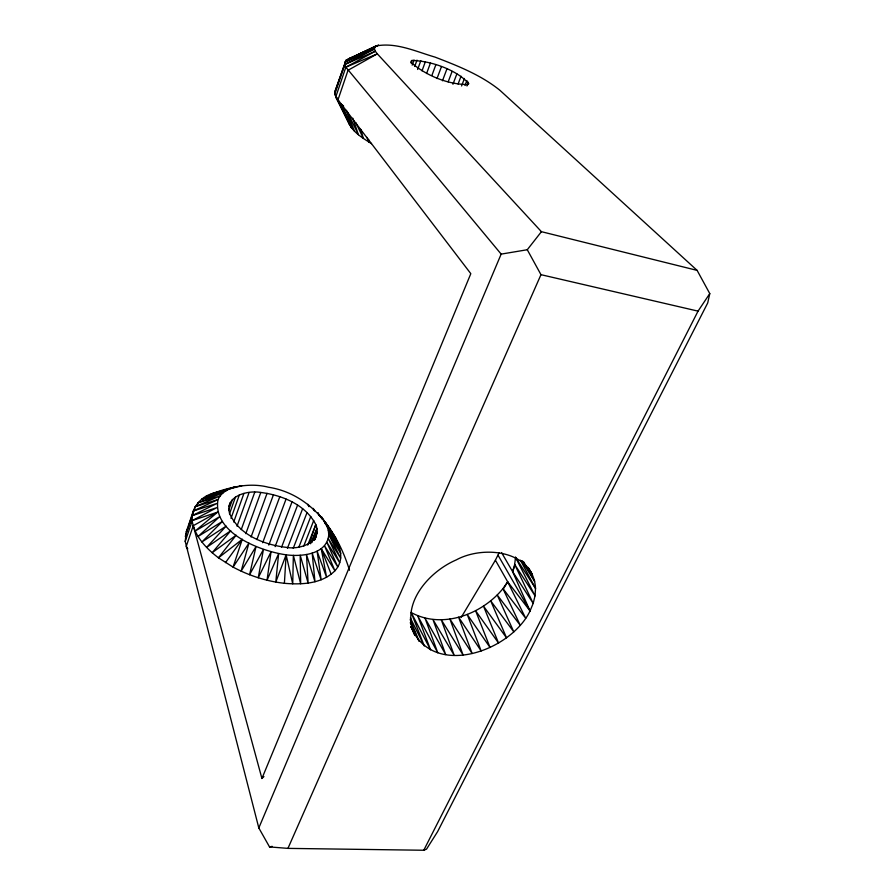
<?xml version="1.0" encoding="UTF-8"?>
<svg xmlns="http://www.w3.org/2000/svg" width="895" height="895" viewBox="0 0 895 895"><rect width="100%" height="100%" fill="white"/><g stroke="black" fill="none" stroke-linecap="round" stroke-linejoin="round"><path stroke-width="1.34" d="M263.924 776.536L261.922 778.482L193.253 525.689C188.755 512.164 198.22 498.213 211.108 493.962C229.366 487.316 249.123 482.237 268.455 487.227C311.247 493.917 337.65 531.373 349.497 570.283M371.514 143.648C363.471 138.557 354.621 133.4 349.732 124.92L335.782 96.917L334.954 91.558L346.041 60.334L376.135 45.969C396.06 42.076 416.085 51.619 434.948 57.079C457.602 65.782 480.828 74.889 499.891 90.283L697.115 270.38L709.78 293.605L707.721 302.946L437.61 831.634L426.523 849.142L423.76 850.25L287.944 848.382L269.529 846.916L258.812 827.953L185.22 541.441L186.305 531.708L193.32 510.955L218.011 499.555C221.222 492.295 228.863 488.457 236.213 486.667L211.108 493.962L226.625 490.337L201.621 499.365L222.911 492.944L197.996 502.8L197.124 505.373M349.05 122.335L349.732 124.92L334.819 94.031L344.799 64.474L344.877 62.191L376.135 45.969L346.041 60.334L334.954 91.558M326.943 525.958L339.955 548.344L328.32 530.355L328.789 534.617L340.771 553.311L328.32 530.355L326.943 525.958L335.714 538.141L324.672 521.494C333.88 535.165 349.218 554.967 334.909 570.797C321.931 583.943 301.704 584.804 284.397 583.305L286.12 554.822C260.065 551.074 212.227 532.872 218.011 499.555L195.211 506.671L188.666 526.047M499.119 552.707L495.405 560.203L507.689 581.817L530.053 610.927L533.185 603.398L535.031 595.835L535.534 588.418L515.52 557.261L514.681 564.421L512.622 571.648L530.053 610.927C510.743 651.403 432.677 679.148 410.995 626.791M286.12 554.822L292.732 583.864L293.359 555.347L300.675 583.786L300.183 555.236L308.126 583.07L306.493 554.497L314.984 581.728L312.165 553.132L321.148 579.781L317.11 551.197L326.574 577.286L321.26 548.724L334.909 570.797L324.527 545.771L337.751 566.893L326.888 542.381L339.686 562.642L328.308 538.645L340.682 558.088L328.789 534.617C327.167 554.531 301.671 556.869 286.12 554.822L275.783 582.086L278.636 553.658L267.034 580.24L271.017 551.868L258.252 577.778L263.432 549.496L249.582 574.735L256.004 546.577L241.147 571.167L248.899 543.175L233.08 567.117L218.469 557.82L236.157 535.188L212.149 552.718L230.765 530.746L206.588 547.404L226.144 526.137L201.878 541.978L222.396 521.438L198.052 536.497L219.577 516.728L195.177 531.037L217.709 512.108L193.253 525.689C197.28 539.126 207.606 549.508 218.469 557.82L242.243 539.349L233.08 567.117C248.989 575.63 266.453 581.28 284.397 583.305M309.603 543.12L315.79 524.548C305.508 504.567 282.026 495.159 260.792 492.463C247.635 490.024 224.5 496.02 229.635 513.618C239.256 535.165 264.528 544.932 286.624 547.382C300.105 549.989 322.961 541.844 315.79 524.548L307.723 545.122M185.287 536.429L192.335 515.587L216.937 503.449L193.32 510.955M185.22 541.441L192.313 520.521L216.836 507.655L192.335 515.587M346.343 110.309L354.431 131.14L341.051 103.786L351.534 127.862L335.782 96.917L345.85 67.181L344.799 64.474L374.457 49.046L374.736 47.278L346.041 60.334M193.253 525.689L186.126 546.688L187.805 548.87M351.534 127.862L337.862 100.184L348.021 70.28L377.31 53.834L541.419 231.682L697.115 270.38M228.907 506.425L230.295 502.464M228.751 509.971L232.454 499.455M229.489 513.931L235.497 496.915M231.022 518.362L239.357 494.89M233.729 521.998L243.921 493.413M311.952 542.493L316.931 528.509L310.576 543.746M237.018 526.182L249.09 492.507M241.236 529.639L254.762 492.194M411.085 62.986L412.002 60.435C430.898 60.949 456.148 69.452 468.79 83.593L468.074 84.544C447.947 84.577 426.4 75.728 411.197 62.594L411.04 61.296L412.002 60.435M412.181 65.122L414.016 60.043M414.709 66.443L417.003 60.133M245.812 533.666L260.792 492.463M417.629 69.486L420.84 60.681M251.07 536.989L267.068 493.313M422.015 70.85L425.371 61.665M426.579 73.524L430.439 63.064M515.52 557.261L535.031 595.835L514.681 564.421L533.185 603.398L512.622 571.648L515.028 565.114M256.899 539.584L273.467 494.722M431.961 75.247L435.831 64.809M262.694 542.728L279.833 496.647M437.006 78.559L441.38 66.834M442.466 80.785L446.862 69.072M268.802 545.089L286.064 499.074M448.171 81.859L452.098 71.432M275.112 546.644L292.016 501.927M452.937 84.275L456.886 73.849M314.246 539.886L317.121 532.301L314 539.931M281.522 547.315L297.576 505.16M458.072 84.052L461.059 76.209M461.574 85.965L464.449 78.458M287.429 548.322L302.633 508.707M464.997 85.495L466.921 80.483M466.944 85.987L468.398 82.217M293.236 548.311L307.075 512.499M298.852 547.192L310.8 516.46M303.707 546.163L313.731 520.498M261.922 778.482L470.815 273.669L335.782 96.917M258.812 827.953L501.155 254.113L527.278 249.739L541.419 231.682M186.305 531.708L188.23 527.345M287.944 848.382L540.972 274.675L527.278 249.739M423.76 850.25L698.044 311.136L709.78 293.605M461.171 617.449L495.405 560.203M503.348 588.955L507.689 581.817L525.712 618.288L502.945 588.619L507.689 581.817M225.484 562.642L242.243 539.349M345.85 67.181L375.318 51.239L377.31 53.834L345.85 67.181L501.155 254.113M355.192 56.251L348.267 58.936L378.585 45.13L357.653 55.076M344.877 62.191L374.457 49.046L375.318 51.239L344.799 64.474M357.866 55.244L361.681 53.588M195.211 506.671L220.013 496.031L197.996 502.8M239.513 486.488L241.918 485.661L223.135 490.65M192.313 520.521L217.709 512.108M206.007 496.412L226.625 490.337M269.529 846.916L272.203 846.368M540.972 274.675L698.044 311.136M411.163 612.493C441.973 629.521 481.924 614.485 502.945 588.619L520.264 625.325L497.251 595.018L513.819 631.881L490.728 600.892L506.536 637.844L483.49 606.128L498.56 643.08L475.569 610.703L490.046 647.488L467.212 614.418L481.163 650.978L458.598 617.203L472.112 653.473L449.905 619.016L463.051 654.927L441.291 619.787L454.19 655.308L432.945 619.519L445.71 654.581L425.035 618.199L437.778 652.768L417.719 615.838L430.584 649.882L411.163 612.493L424.286 645.977L410.357 617.953M520.387 560.158L535.534 588.418C533.476 550.224 483.535 545.01 456.305 559.89C428.761 571.692 399.819 604.226 414.944 635.439L411.163 626.724M341.912 104.57L343.624 106.136M337.862 100.184L339.451 101.985M328.264 527.972L332.369 533.028L321.573 517.019L327.592 526.886M309.446 506.447L307.891 504.288L308.92 506.659M314.704 510.609L313.105 508.349L314.335 510.832M322.222 519.201L317.691 512.622L319.616 516.091M324.482 522.49L327.503 526.875M522.512 561.042L524 563.358M521.628 560.65L534.662 581.303L523.72 561.915M528.05 567.519L532.424 574.657L528.184 567.475M501.558 552.551L512.622 571.648M498.067 555.236L530.053 610.927M334.819 94.031L344.105 112.49M347.193 118.643L348.435 121.105L347.361 118.643M347.115 111.383L358.392 134.686L352.809 118.196M355.863 122.738L363.37 138.445L360.741 129.283M410.257 622.707L419.028 641.133L410.19 619.597M366.939 137.36L369.277 142.327L368.639 139.631M321.26 548.724L331.172 574.277M316.327 535.836L314.805 539.663L316.327 535.836M412.136 629.017L411.006 626.567L412.136 629.017"/></g></svg>
